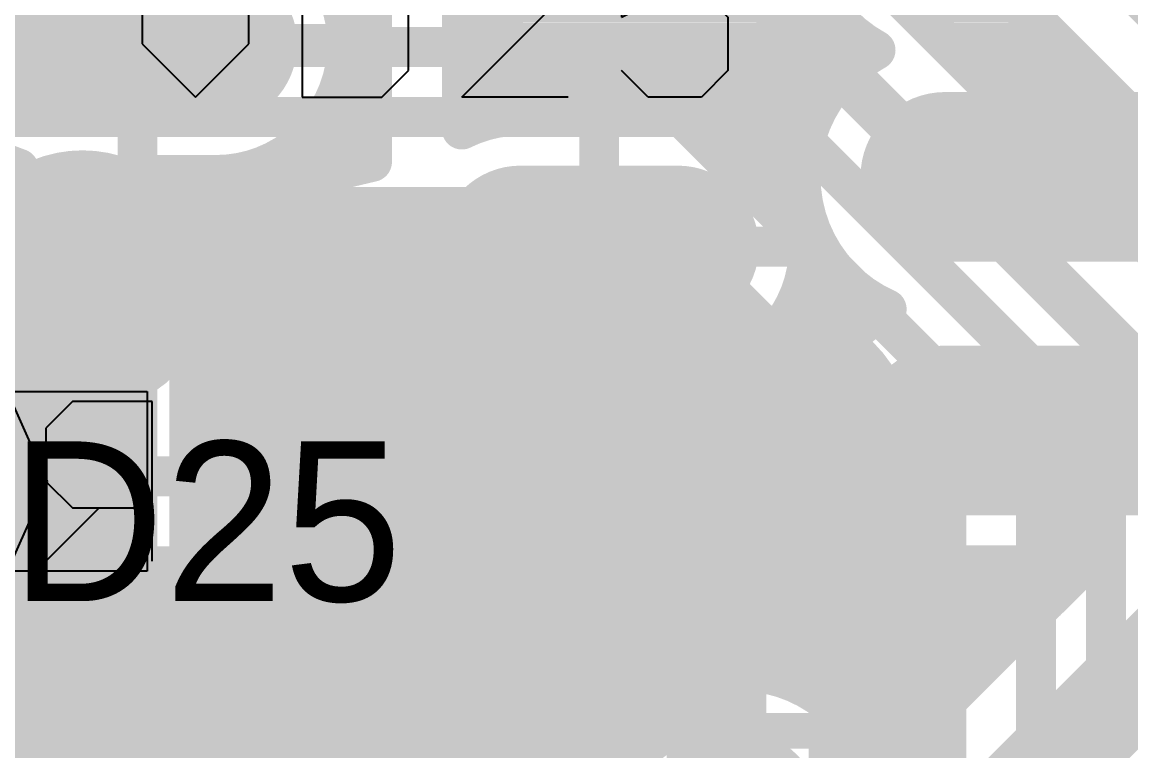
# Model space of a CAD drawing. Header units: millimetres. Extents: x 0.11 to 5.67, y 0.55 to 4.24.
# Drawn here: x 3.12 to 3.3386, y 2.4734 to 2.6171 of the extents above; entities that cross this region are included whole.
import ezdxf

# ---------------------------------------------------------------- set-up
doc = ezdxf.new("R2010")
doc.units = ezdxf.units.MM
doc.header["$MEASUREMENT"] = 0
for name, color, linetype in [('BottomLayer', 5, 'Continuous'), ('BottomOverlay', 54, 'Continuous'), ('BottomPaste', 16, 'Continuous'), ('BottomSolder', 6, 'Continuous'), ('InternalPlane1', 76, 'Continuous'), ('InternalPlane2', 16, 'Continuous'), ('Mechanical3', 76, 'Continuous'), ('MultiLayer', 9, 'Continuous'), ('TopLayer', 1, 'Continuous'), ('TopOverlay', 2, 'Continuous'), ('TopPaste', 8, 'Continuous'), ('TopSolder', 216, 'Continuous'), ('ViaHoleLayer', 16, 'Continuous')]:
    doc.layers.add(name, color=color, linetype=linetype)

# ---------------------------------------------------------------- blocks, each defined once
blk = doc.blocks.new('SOT_23_123__4')
at = {"layer": 'TopLayer', "const_width": 0.02807}
blk.add_lwpolyline([(-0.06073, -0.00134), (-0.02975, -0.00134)], dxfattribs=at)
at = {"layer": 'TopLayer', "const_width": 0.01404}
blk.add_lwpolyline([(-0.06775, -0.00134, 1), (-0.05371, -0.00134, 1)], format="xyb", close=True, dxfattribs=at)
at = {"layer": 'TopPaste', "const_width": 0.02807}
blk.add_lwpolyline([(-0.06073, -0.00134), (-0.02975, -0.00134)], dxfattribs=at)
at = {"layer": 'TopPaste', "const_width": 0.01404}
blk.add_lwpolyline([(-0.06775, -0.00134, 1), (-0.05371, -0.00134, 1)], format="xyb", close=True, dxfattribs=at)
at = {"layer": 'TopSolder', "const_width": 0.03201}
blk.add_lwpolyline([(-0.06073, -0.00134), (-0.02975, -0.00134)], dxfattribs=at)
at = {"layer": 'TopSolder', "const_width": 0.016}
blk.add_lwpolyline([(-0.06873, -0.00134, 1), (-0.05273, -0.00134, 1)], format="xyb", close=True, dxfattribs=at)
blk = doc.blocks.new('SOT_23_123__14')
at = {"layer": 'Mechanical3'}
for p, q in [((-0.04429, 0.01967), (-0.04429, -0.00132)), ((-0.0233, -0.00132), (-0.0233, 0.01967)), ((-0.01281, 0.01967), (-0.01281, -0.01181)), ((0.00294, 0.01967), (-0.01281, 0.01967)), ((0.00819, 0.01443), (0.00294, 0.01967)), ((0.02393, 0.01967), (0.01868, 0.01443)), ((0.03442, 0.01967), (0.02393, 0.01967)), ((0.03967, 0.01443), (0.03442, 0.01967)), ((0.07116, 0.01967), (0.05017, 0.01967)), ((0.05017, 0.01967), (0.05017, 0.00393)), ((0.00819, -0.00656), (0.00819, 0.01443)), ((0.03967, 0.00918), (0.03967, 0.01443)), ((0.01868, -0.01181), (0.03967, 0.00918)), ((0.05017, 0.00393), (0.06066, 0.00918)), ((0.06066, 0.00918), (0.06591, 0.00918)), ((0.06591, 0.00918), (0.07116, 0.00393)), ((0.07116, 0.00393), (0.07116, -0.00656)), ((-0.04429, -0.00132), (-0.0338, -0.01181)), ((-0.0338, -0.01181), (-0.0233, -0.00132)), ((0.00294, -0.01181), (0.00819, -0.00656)), ((0.05541, -0.01181), (0.05017, -0.00656)), ((0.07116, -0.00656), (0.06591, -0.01181)), ((-0.01281, -0.01181), (0.00294, -0.01181)), ((0.03967, -0.01181), (0.01868, -0.01181)), ((0.06591, -0.01181), (0.05541, -0.01181))]:
    blk.add_line(p, q, dxfattribs=at)
at = {"layer": 'TopLayer', "const_width": 0.02807}
for points in [[(0.03027, 0.03866), (0.06125, 0.03866)], [(-0.06073, -0.00134), (-0.02975, -0.00134)], [(0.03027, -0.04134), (0.06125, -0.04134)]]:
    blk.add_lwpolyline(points, dxfattribs=at)
at = {"layer": 'TopLayer', "const_width": 0.01404}
for points in [[(0.02325, 0.03866, 1), (0.03729, 0.03866, 1)], [(0.05423, 0.03866, 1), (0.06827, 0.03866, 1)], [(-0.06775, -0.00134, 1), (-0.05371, -0.00134, 1)], [(-0.03677, -0.00134, 1), (-0.02273, -0.00134, 1)], [(0.02325, -0.04134, 1), (0.03729, -0.04134, 1)], [(0.05423, -0.04134, 1), (0.06827, -0.04134, 1)]]:
    blk.add_lwpolyline(points, format="xyb", close=True, dxfattribs=at)
at = {"layer": 'TopOverlay', "const_width": 0.01}
for points in [[(-0.02424, 0.05866), (0.01576, 0.05866)], [(-0.02424, 0.02866), (-0.02424, 0.05866)], [(0.02576, -0.01134), (0.02576, 0.00866)], [(-0.02424, -0.06134), (-0.02424, -0.03134)], [(-0.02424, -0.06134), (0.01576, -0.06134)]]:
    blk.add_lwpolyline(points, dxfattribs=at)
at = {"layer": 'TopOverlay', "const_width": 0.005}
for points in [[(-0.02674, 0.05866, 1), (-0.02174, 0.05866, 1)], [(-0.02674, 0.05866, 1), (-0.02174, 0.05866, 1)], [(0.01326, 0.05866, 1), (0.01826, 0.05866, 1)], [(-0.02674, 0.02866, 1), (-0.02174, 0.02866, 1)], [(0.02326, 0.00866, 1), (0.02826, 0.00866, 1)], [(0.02326, -0.01134, 1), (0.02826, -0.01134, 1)], [(-0.02674, -0.03134, 1), (-0.02174, -0.03134, 1)], [(-0.02674, -0.06134, 1), (-0.02174, -0.06134, 1)], [(-0.02674, -0.06134, 1), (-0.02174, -0.06134, 1)], [(0.01326, -0.06134, 1), (0.01826, -0.06134, 1)]]:
    blk.add_lwpolyline(points, format="xyb", close=True, dxfattribs=at)
at = {"layer": 'TopPaste', "const_width": 0.02807}
for points in [[(0.03027, 0.03866), (0.06125, 0.03866)], [(-0.06073, -0.00134), (-0.02975, -0.00134)], [(0.03027, -0.04134), (0.06125, -0.04134)]]:
    blk.add_lwpolyline(points, dxfattribs=at)
at = {"layer": 'TopPaste', "const_width": 0.01404}
for points in [[(0.02325, 0.03866, 1), (0.03729, 0.03866, 1)], [(0.05423, 0.03866, 1), (0.06827, 0.03866, 1)], [(-0.06775, -0.00134, 1), (-0.05371, -0.00134, 1)], [(-0.03677, -0.00134, 1), (-0.02273, -0.00134, 1)], [(0.02325, -0.04134, 1), (0.03729, -0.04134, 1)], [(0.05423, -0.04134, 1), (0.06827, -0.04134, 1)]]:
    blk.add_lwpolyline(points, format="xyb", close=True, dxfattribs=at)
at = {"layer": 'TopSolder', "const_width": 0.03201}
for points in [[(0.03027, 0.03866), (0.06125, 0.03866)], [(-0.06073, -0.00134), (-0.02975, -0.00134)], [(0.03027, -0.04134), (0.06125, -0.04134)]]:
    blk.add_lwpolyline(points, dxfattribs=at)
at = {"layer": 'TopSolder', "const_width": 0.016}
for points in [[(0.02227, 0.03866, 1), (0.03827, 0.03866, 1)], [(0.05325, 0.03866, 1), (0.06925, 0.03866, 1)], [(-0.06873, -0.00134, 1), (-0.05273, -0.00134, 1)], [(-0.03775, -0.00134, 1), (-0.02175, -0.00134, 1)], [(0.02227, -0.04134, 1), (0.03827, -0.04134, 1)], [(0.05325, -0.04134, 1), (0.06925, -0.04134, 1)]]:
    blk.add_lwpolyline(points, format="xyb", close=True, dxfattribs=at)
blk = doc.blocks.new('RC0603_B_23')
at = {"layer": 'BottomLayer'}
for points in [[(-0.04429, -0.01772), (-0.01673, -0.01772), (-0.04429, 0.01772), (-0.01673, 0.01772)], [(0.04427, 0.01772), (0.01671, 0.01772), (0.04427, -0.01772), (0.01671, -0.01772)]]:
    blk.add_solid(points, dxfattribs=at)
at = {"layer": 'BottomOverlay', "const_width": 0.00701}
for points in [[(-0.05217, 0.02559), (-0.05217, -0.02559)], [(0.05217, 0.02559), (-0.05217, 0.02559)], [(0.05217, 0.02559), (0.05217, -0.02559)], [(0.05217, -0.02559), (-0.05217, -0.02559)]]:
    blk.add_lwpolyline(points, dxfattribs=at)
at = {"layer": 'BottomOverlay', "const_width": 0.0035}
for points in [[(-0.05392, 0.02559, 1), (-0.05041, 0.02559, 1)], [(-0.05392, 0.02559, 1), (-0.05041, 0.02559, 1)], [(0.05041, 0.02559, 1), (0.05392, 0.02559, 1)], [(0.05041, 0.02559, 1), (0.05392, 0.02559, 1)], [(-0.05392, -0.02559, 1), (-0.05041, -0.02559, 1)], [(-0.05392, -0.02559, 1), (-0.05041, -0.02559, 1)], [(0.05041, -0.02559, 1), (0.05392, -0.02559, 1)], [(0.05041, -0.02559, 1), (0.05392, -0.02559, 1)]]:
    blk.add_lwpolyline(points, format="xyb", close=True, dxfattribs=at)
at = {"layer": 'BottomPaste'}
for p, q in [((-0.04429, -0.01772), (-0.04429, 0.01772)), ((-0.04429, 0.01772), (-0.01673, 0.01772)), ((-0.01673, 0.01772), (-0.02461, 0)), ((0.02458, 0), (0.01671, 0.01772)), ((0.01671, 0.01772), (0.04427, 0.01772)), ((0.04427, 0.01772), (0.04427, -0.01772)), ((-0.02461, 0), (-0.01673, -0.01772)), ((0.01671, -0.01772), (0.02458, 0)), ((-0.01673, -0.01772), (-0.04429, -0.01772)), ((0.04427, -0.01772), (0.01671, -0.01772))]:
    blk.add_line(p, q, dxfattribs=at)
at = {"layer": 'BottomSolder'}
for points in [[(-0.04626, -0.01969), (-0.01476, -0.01969), (-0.04626, 0.01969), (-0.01476, 0.01969)], [(0.04624, 0.01969), (0.01474, 0.01969), (0.04624, -0.01969), (0.01474, -0.01969)]]:
    blk.add_solid(points, dxfattribs=at)
at = {"layer": 'Mechanical3'}
for p, q in [((-0.04528, 0.01575), (-0.04528, -0.01574)), ((-0.03478, 0.00525), (-0.02429, 0.01575)), ((-0.00854, 0.01575), (-0.01379, 0.0105)), ((0.00195, 0.01575), (-0.00854, 0.01575)), ((0.0072, 0.0105), (0.00195, 0.01575)), ((0.0177, 0.0105), (0.02294, 0.01575)), ((0.02294, 0.01575), (0.03344, 0.01575)), ((0.03344, 0.01575), (0.03869, 0.0105)), ((-0.01379, 0.0105), (-0.01379, 0.00525)), ((0.0072, 0.00525), (0.0072, 0.0105)), ((0.03869, 0.0105), (0.03869, -0.01049)), ((-0.02953, 0.00525), (-0.04528, 0.00525)), ((-0.02429, 0.00001), (-0.02953, 0.00525)), ((-0.01379, 0.00525), (-0.00854, 0.00001)), ((0.00195, 0.00001), (0.0072, 0.00525)), ((-0.02429, -0.01049), (-0.02429, 0.00001)), ((-0.00854, 0.00001), (-0.01379, -0.00524)), ((-0.00854, 0.00001), (0.00195, 0.00001)), ((0.0072, -0.00524), (0.00195, 0.00001)), ((0.0177, -0.00524), (0.02294, 0.00001)), ((0.02294, 0.00001), (0.03869, 0.00001)), ((-0.01379, -0.00524), (-0.01379, -0.01049)), ((0.0072, -0.01049), (0.0072, -0.00524)), ((0.0177, -0.01049), (0.0177, -0.00524)), ((-0.02953, -0.01574), (-0.02429, -0.01049)), ((-0.01379, -0.01049), (-0.00854, -0.01574)), ((0.00195, -0.01574), (0.0072, -0.01049)), ((0.02294, -0.01574), (0.0177, -0.01049)), ((0.03869, -0.01049), (0.03344, -0.01574)), ((-0.04528, -0.01574), (-0.02953, -0.01574)), ((-0.00854, -0.01574), (0.00195, -0.01574)), ((0.03344, -0.01574), (0.02294, -0.01574))]:
    blk.add_line(p, q, dxfattribs=at)
blk = doc.blocks.new('RC0603_B_24')
at = {"layer": 'BottomLayer'}
for points in [[(-0.04429, -0.01772), (-0.01673, -0.01772), (-0.04429, 0.01772), (-0.01673, 0.01772)], [(0.04427, 0.01772), (0.01671, 0.01772), (0.04427, -0.01772), (0.01671, -0.01772)]]:
    blk.add_solid(points, dxfattribs=at)
at = {"layer": 'BottomOverlay', "const_width": 0.00701}
for points in [[(-0.05217, -0.02559), (-0.05217, 0.02559)], [(-0.05217, 0.02559), (0.05217, 0.02559)], [(0.05217, -0.02559), (0.05217, 0.02559)], [(-0.05217, -0.02559), (0.05217, -0.02559)]]:
    blk.add_lwpolyline(points, dxfattribs=at)
at = {"layer": 'BottomOverlay', "const_width": 0.0035}
for points in [[(-0.05392, 0.02559, 1), (-0.05041, 0.02559, 1)], [(-0.05392, 0.02559, 1), (-0.05041, 0.02559, 1)], [(0.05041, 0.02559, 1), (0.05392, 0.02559, 1)], [(0.05041, 0.02559, 1), (0.05392, 0.02559, 1)], [(-0.05392, -0.02559, 1), (-0.05041, -0.02559, 1)], [(-0.05392, -0.02559, 1), (-0.05041, -0.02559, 1)], [(0.05041, -0.02559, 1), (0.05392, -0.02559, 1)], [(0.05041, -0.02559, 1), (0.05392, -0.02559, 1)]]:
    blk.add_lwpolyline(points, format="xyb", close=True, dxfattribs=at)
at = {"layer": 'BottomPaste'}
for p, q in [((-0.04429, -0.01772), (-0.04429, 0.01772)), ((-0.04429, 0.01772), (-0.01673, 0.01772)), ((-0.01673, 0.01772), (-0.02461, 0)), ((0.02458, 0), (0.01671, 0.01772)), ((0.01671, 0.01772), (0.04427, 0.01772)), ((0.04427, 0.01772), (0.04427, -0.01772)), ((-0.02461, 0), (-0.01673, -0.01772)), ((0.01671, -0.01772), (0.02458, 0)), ((-0.01673, -0.01772), (-0.04429, -0.01772)), ((0.04427, -0.01772), (0.01671, -0.01772))]:
    blk.add_line(p, q, dxfattribs=at)
at = {"layer": 'BottomSolder'}
for points in [[(-0.04626, -0.01969), (-0.01476, -0.01969), (-0.04626, 0.01969), (-0.01476, 0.01969)], [(0.04624, 0.01969), (0.01474, 0.01969), (0.04624, -0.01969), (0.01474, -0.01969)]]:
    blk.add_solid(points, dxfattribs=at)
at = {"layer": 'Mechanical3'}
for p, q in [((-0.04528, 0.01575), (-0.04528, -0.01574)), ((-0.03478, 0.00525), (-0.02429, 0.01575)), ((-0.00854, 0.01575), (-0.01379, 0.0105)), ((0.00195, 0.01575), (-0.00854, 0.01575)), ((0.0072, 0.0105), (0.00195, 0.01575)), ((0.02294, 0.01575), (0.0177, 0.0105)), ((0.03344, 0.01575), (0.02294, 0.01575)), ((0.03869, 0.0105), (0.03344, 0.01575)), ((-0.01379, 0.0105), (-0.01379, 0.00525)), ((0.0072, 0.00525), (0.0072, 0.0105)), ((0.0177, 0.0105), (0.0177, 0.00525)), ((0.03869, 0.00525), (0.03869, 0.0105)), ((-0.02953, 0.00525), (-0.04528, 0.00525)), ((-0.02429, 0.00001), (-0.02953, 0.00525)), ((-0.01379, 0.00525), (-0.00854, 0.00001)), ((0.00195, 0.00001), (0.0072, 0.00525)), ((0.0177, 0.00525), (0.02294, 0.00001)), ((0.03344, 0.00001), (0.03869, 0.00525)), ((-0.02429, -0.01049), (-0.02429, 0.00001)), ((-0.00854, 0.00001), (-0.01379, -0.00524)), ((-0.00854, 0.00001), (0.00195, 0.00001)), ((0.0072, -0.00524), (0.00195, 0.00001)), ((0.02294, 0.00001), (0.0177, -0.00524)), ((0.02294, 0.00001), (0.03344, 0.00001)), ((0.03869, -0.00524), (0.03344, 0.00001)), ((-0.01379, -0.00524), (-0.01379, -0.01049)), ((0.0072, -0.01049), (0.0072, -0.00524)), ((0.0177, -0.00524), (0.0177, -0.01049)), ((0.03869, -0.01049), (0.03869, -0.00524)), ((-0.02953, -0.01574), (-0.02429, -0.01049)), ((-0.01379, -0.01049), (-0.00854, -0.01574)), ((0.00195, -0.01574), (0.0072, -0.01049)), ((0.0177, -0.01049), (0.02294, -0.01574)), ((0.03344, -0.01574), (0.03869, -0.01049)), ((-0.04528, -0.01574), (-0.02953, -0.01574)), ((-0.00854, -0.01574), (0.00195, -0.01574)), ((0.02294, -0.01574), (0.03344, -0.01574))]:
    blk.add_line(p, q, dxfattribs=at)
blk = doc.blocks.new('SO_8_190')
at = {"layer": 'TopLayer', "const_width": 0.02953}
for points in [[(0.1, 0.02524), (0.1, -0.02524)], [(0.15, 0.02524), (0.15, -0.02524)]]:
    blk.add_lwpolyline(points, dxfattribs=at)
at = {"layer": 'TopLayer', "const_width": 0.01476}
for points in [[(0.09262, 0.02524, 1), (0.10738, 0.02524, 1)], [(0.14262, 0.02524, 1), (0.15738, 0.02524, 1)], [(0.09262, -0.02524, 1), (0.10738, -0.02524, 1)], [(0.14262, -0.02524, 1), (0.15738, -0.02524, 1)]]:
    blk.add_lwpolyline(points, format="xyb", close=True, dxfattribs=at)
at = {"layer": 'TopPaste', "const_width": 0.02953}
for points in [[(0.1, 0.02524), (0.1, -0.02524)], [(0.15, 0.02524), (0.15, -0.02524)]]:
    blk.add_lwpolyline(points, dxfattribs=at)
at = {"layer": 'TopPaste', "const_width": 0.01476}
for points in [[(0.09262, 0.02524, 1), (0.10738, 0.02524, 1)], [(0.14262, 0.02524, 1), (0.15738, 0.02524, 1)], [(0.09262, -0.02524, 1), (0.10738, -0.02524, 1)], [(0.14262, -0.02524, 1), (0.15738, -0.02524, 1)]]:
    blk.add_lwpolyline(points, format="xyb", close=True, dxfattribs=at)
at = {"layer": 'TopSolder', "const_width": 0.03346}
for points in [[(0.1, 0.02524), (0.1, -0.02524)], [(0.15, 0.02524), (0.15, -0.02524)]]:
    blk.add_lwpolyline(points, dxfattribs=at)
at = {"layer": 'TopSolder', "const_width": 0.01673}
for points in [[(0.09163, 0.02524, 1), (0.10837, 0.02524, 1)], [(0.14163, 0.02524, 1), (0.15837, 0.02524, 1)], [(0.09163, -0.02524, 1), (0.10837, -0.02524, 1)], [(0.14163, -0.02524, 1), (0.15837, -0.02524, 1)]]:
    blk.add_lwpolyline(points, format="xyb", close=True, dxfattribs=at)

msp = doc.modelspace()

# ---------------------------------------------------------------- linework, layer by layer
at = {"layer": 'BottomLayer'}
for points, const_width in [([(3.24508, 2.72539), (3.39567, 2.5748)], 0.01969), ([(3.23636, 2.70071), (3.37201, 2.56506)], 0.00787), ([(3.24257, 2.67267), (3.36854, 2.5467)], 0.00787), ([(3.22934, 2.65945), (3.35532, 2.53348)], 0.00984), ([(3.29418, 2.62106), (3.31601, 2.62106)], 0.00787), ([(2.72343, 2.6122), (3.25571, 2.6122)], 0.00787), ([(3.25571, 2.6122), (3.33366, 2.53425)], 0.00787), ([(3.30206, 2.61318), (3.32388, 2.61318)], 0.00787), ([(3.30993, 2.60531), (3.33176, 2.60531)], 0.00787), ([(2.72146, 2.59843), (3.25, 2.59843)], 0.00787), ([(3.25, 2.59843), (3.31988, 2.52854)], 0.00787), ([(3.3178, 2.59743), (3.33963, 2.59743)], 0.00787), ([(3.32568, 2.58956), (3.34751, 2.58956)], 0.00787), ([(3.33355, 2.58169), (3.35538, 2.58169)], 0.00787), ([(3.15279, 2.58071), (3.24266, 2.58071)], 0.00787), ([(3.24266, 2.58071), (3.30217, 2.5212)], 0.00787), ([(3.15624, 2.57381), (3.24956, 2.57381)], 0.00787), ([(3.34143, 2.57381), (3.36325, 2.57381)], 0.00787), ([(3.13091, 2.56496), (3.13189, 2.56594)], 0.00787), ([(3.13091, 2.52657), (3.13091, 2.56496)], 0.00787), ([(3.15748, 2.56594), (3.16534, 2.56594)], 0.00787), ([(3.18506, 2.56594), (3.25743, 2.56594)], 0.00787), ([(3.19537, 2.55806), (3.26531, 2.55806)], 0.00787), ([(3.19955, 2.55019), (3.27318, 2.55019)], 0.00787), ([(3.1752, 2.54232), (3.19587, 2.52165)], 0.00787), ([(3.20079, 2.54232), (3.28105, 2.54232)], 0.00787), ([(3.20078, 2.54179), (3.20839, 2.53418)], 0.00787), ([(3.20813, 2.53444), (3.28893, 2.53444)], 0.00787), ([(3.33366, 2.00787), (3.33366, 2.53425)], 0.00787), ([(3.31988, 1.97047), (3.31988, 2.52854)], 0.00787), ([(3.13091, 2.50197), (3.13091, 2.52657)], 0.00787), ([(3.21289, 2.52657), (3.2968, 2.52657)], 0.00787), ([(3.15846, 2.49508), (3.15846, 2.52296)], 0.00787), ([(3.19587, 2.45177), (3.19587, 2.52165)], 0.00787), ([(3.21358, 2.51158), (3.21358, 2.52165)], 0.00787), ([(3.30217, 2.15444), (3.30217, 2.5212)], 0.00787), ([(3.15846, 2.51869), (3.16537, 2.51869)], 0.00787), ([(3.21358, 2.51869), (3.23072, 2.51869)], 0.00787), ([(3.23188, 2.51869), (3.30217, 2.51869)], 0.00787), ([(3.17573, 2.51674), (3.17815, 2.51431)], 0.00787), ([(3.24278, 2.51598), (3.24878, 2.51598)], 0.00787), ([(3.17815, 2.48327), (3.17815, 2.51431)], 0.00787), ([(3.15846, 2.51082), (3.17815, 2.51082)], 0.00787), ([(3.26352, 2.51082), (3.30217, 2.51082)], 0.00787), ([(3.26549, 2.50906), (3.27359, 2.50096)], 0.00787), ([(3.15846, 2.50295), (3.17815, 2.50295)], 0.00787), ([(3.2716, 2.50295), (3.30217, 2.50295)], 0.00787), ([(3.10433, 2.47539), (3.13091, 2.50197)], 0.00787), ([(3.2313, 2.49311), (3.23205, 2.49236)], 0.01969), ([(3.23205, 2.49236), (3.24878, 2.49236)], 0.01969), ([(3.24878, 2.49236), (3.25689, 2.48425)], 0.01969), ([(3.14723, 2.49508), (3.15846, 2.49508)], 0.00787), ([(3.14722, 2.49507), (3.17815, 2.49507)], 0.00787), ([(3.27789, 2.49507), (3.30217, 2.49507)], 0.00787), ([(3.25689, 2.4518), (3.25689, 2.48425)], 0.01969), ([(3.11686, 2.46287), (3.14343, 2.48944)], 0.00787), ([(3.14119, 2.4872), (3.17815, 2.4872)], 0.00787), ([(3.28033, 2.4872), (3.30217, 2.4872)], 0.00787), ([(3.16831, 2.46206), (3.16831, 2.48327)], 0.00787), ([(3.16831, 2.48327), (3.17815, 2.48327)], 0.00787), ([(3.28051, 2.48327), (3.28443, 2.48327)], 0.00787), ([(3.28443, 2.42028), (3.28443, 2.48327)], 0.00787), ([(3.13332, 2.47932), (3.16831, 2.47932)], 0.00787), ([(3.28443, 2.47932), (3.30217, 2.47932)], 0.00787), ([(3.12544, 2.47145), (3.16831, 2.47145)], 0.00787), ([(3.28443, 2.47145), (3.30217, 2.47145)], 0.00787)]:
    msp.add_lwpolyline(points, dxfattribs=dict(at, const_width=const_width))
for points, const_width in [([(3.25374, 2.6122, 1), (3.25768, 2.6122, 1)], 0.00394), ([(3.25374, 2.6122, 1), (3.25768, 2.6122, 1)], 0.00394), ([(3.30009, 2.61318, 1), (3.30402, 2.61318, 1)], 0.00394), ([(3.32192, 2.61318, 1), (3.32585, 2.61318, 1)], 0.00394), ([(3.30796, 2.60531, 1), (3.3119, 2.60531, 1)], 0.00394), ([(3.32979, 2.60531, 1), (3.33373, 2.60531, 1)], 0.00394), ([(3.24803, 2.59843, 1), (3.25197, 2.59843, 1)], 0.00394), ([(3.24803, 2.59843, 1), (3.25197, 2.59843, 1)], 0.00394), ([(3.31584, 2.59743, 1), (3.31977, 2.59743, 1)], 0.00394), ([(3.33766, 2.59743, 1), (3.3416, 2.59743, 1)], 0.00394), ([(3.32371, 2.58956, 1), (3.32765, 2.58956, 1)], 0.00394), ([(3.33158, 2.58169, 1), (3.33552, 2.58169, 1)], 0.00394), ([(3.15082, 2.58071, 1), (3.15476, 2.58071, 1)], 0.00394), ([(3.15082, 2.58071, 1), (3.15476, 2.58071, 1)], 0.00394), ([(3.24069, 2.58071, 1), (3.24463, 2.58071, 1)], 0.00394), ([(3.24069, 2.58071, 1), (3.24463, 2.58071, 1)], 0.00394), ([(3.12598, 2.56594, 1), (3.1378, 2.56594, 1)], 0.01181), ([(3.15427, 2.57381, 1), (3.15821, 2.57381, 1)], 0.00394), ([(3.24759, 2.57381, 1), (3.25153, 2.57381, 1)], 0.00394), ([(3.33946, 2.57381, 1), (3.34339, 2.57381, 1)], 0.00394), ([(3.12894, 2.56496, 1), (3.13287, 2.56496, 1)], 0.00394), ([(3.12894, 2.56496, 1), (3.13287, 2.56496, 1)], 0.00394), ([(3.12992, 2.56594, 1), (3.13386, 2.56594, 1)], 0.00394), ([(3.15551, 2.56594, 1), (3.15945, 2.56594, 1)], 0.00394), ([(3.15551, 2.56594, 1), (3.15945, 2.56594, 1)], 0.00394), ([(3.15551, 2.56594, 1), (3.15945, 2.56594, 1)], 0.00394), ([(3.16337, 2.56594, 1), (3.16731, 2.56594, 1)], 0.00394), ([(3.18309, 2.56594, 1), (3.18702, 2.56594, 1)], 0.00394), ([(3.25546, 2.56594, 1), (3.2594, 2.56594, 1)], 0.00394), ([(3.15484, 2.56012, 1), (3.15878, 2.56012, 1)], 0.00394), ([(3.15484, 2.56012, 1), (3.15878, 2.56012, 1)], 0.00394), ([(3.1934, 2.55806, 1), (3.19734, 2.55806, 1)], 0.00394), ([(3.26334, 2.55806, 1), (3.26727, 2.55806, 1)], 0.00394), ([(3.16929, 2.54232, 1), (3.1811, 2.54232, 1)], 0.01181), ([(3.19758, 2.55019, 1), (3.20152, 2.55019, 1)], 0.00394), ([(3.27121, 2.55019, 1), (3.27515, 2.55019, 1)], 0.00394), ([(3.22539, 2.53642, 1), (3.2372, 2.53642, 1)], 0.01181), ([(3.17323, 2.54232, 1), (3.17717, 2.54232, 1)], 0.00394), ([(3.19882, 2.54232, 1), (3.20276, 2.54232, 1)], 0.00394), ([(3.19882, 2.54232, 1), (3.20276, 2.54232, 1)], 0.00394), ([(3.26378, 2.53543, 1), (3.27559, 2.53543, 1)], 0.01181), ([(3.27909, 2.54232, 1), (3.28302, 2.54232, 1)], 0.00394), ([(3.19881, 2.54179, 1), (3.20275, 2.54179, 1)], 0.00394), ([(3.20616, 2.53444, 1), (3.2101, 2.53444, 1)], 0.00394), ([(3.20643, 2.53418, 1), (3.21036, 2.53418, 1)], 0.00394), ([(3.20643, 2.53418, 1), (3.21036, 2.53418, 1)], 0.00394), ([(3.20643, 2.53418, 1), (3.21036, 2.53418, 1)], 0.00394), ([(3.28696, 2.53444, 1), (3.2909, 2.53444, 1)], 0.00394), ([(3.33169, 2.53425, 1), (3.33563, 2.53425, 1)], 0.00394), ([(3.33169, 2.53425, 1), (3.33563, 2.53425, 1)], 0.00394), ([(3.31791, 2.52854, 1), (3.32185, 2.52854, 1)], 0.00394), ([(3.31791, 2.52854, 1), (3.32185, 2.52854, 1)], 0.00394), ([(3.12894, 2.52657, 1), (3.13287, 2.52657, 1)], 0.00394), ([(3.12894, 2.52657, 1), (3.13287, 2.52657, 1)], 0.00394), ([(3.21092, 2.52657, 1), (3.21486, 2.52657, 1)], 0.00394), ([(3.29483, 2.52657, 1), (3.29877, 2.52657, 1)], 0.00394), ([(3.1565, 2.52296, 1), (3.16043, 2.52296, 1)], 0.00394), ([(3.1565, 2.52296, 1), (3.16043, 2.52296, 1)], 0.00394), ([(3.1939, 2.52165, 1), (3.19783, 2.52165, 1)], 0.00394), ([(3.1939, 2.52165, 1), (3.19783, 2.52165, 1)], 0.00394), ([(3.21161, 2.52165, 1), (3.21555, 2.52165, 1)], 0.00394), ([(3.21161, 2.52165, 1), (3.21555, 2.52165, 1)], 0.00394), ([(3.21161, 2.52165, 1), (3.21555, 2.52165, 1)], 0.00394), ([(3.3002, 2.5212, 1), (3.30413, 2.5212, 1)], 0.00394), ([(3.3002, 2.5212, 1), (3.30413, 2.5212, 1)], 0.00394), ([(3.1565, 2.51869, 1), (3.16043, 2.51869, 1)], 0.00394), ([(3.1634, 2.51869, 1), (3.16734, 2.51869, 1)], 0.00394), ([(3.21161, 2.51869, 1), (3.21555, 2.51869, 1)], 0.00394), ([(3.22875, 2.51869, 1), (3.23269, 2.51869, 1)], 0.00394), ([(3.22991, 2.51869, 1), (3.23385, 2.51869, 1)], 0.00394), ([(3.3002, 2.51869, 1), (3.30413, 2.51869, 1)], 0.00394), ([(3.17376, 2.51674, 1), (3.1777, 2.51674, 1)], 0.00394), ([(3.17376, 2.51674, 1), (3.1777, 2.51674, 1)], 0.00394), ([(3.24082, 2.51598, 1), (3.24475, 2.51598, 1)], 0.00394), ([(3.24082, 2.51598, 1), (3.24475, 2.51598, 1)], 0.00394), ([(3.24682, 2.51598, 1), (3.25075, 2.51598, 1)], 0.00394), ([(3.24682, 2.51598, 1), (3.25075, 2.51598, 1)], 0.00394), ([(3.24682, 2.51598, 1), (3.25075, 2.51598, 1)], 0.00394), ([(3.17618, 2.51431, 1), (3.18012, 2.51431, 1)], 0.00394), ([(3.17618, 2.51431, 1), (3.18012, 2.51431, 1)], 0.00394), ([(3.21161, 2.51158, 1), (3.21555, 2.51158, 1)], 0.00394), ([(3.21161, 2.51158, 1), (3.21555, 2.51158, 1)], 0.00394), ([(3.1565, 2.51082, 1), (3.16043, 2.51082, 1)], 0.00394), ([(3.17618, 2.51082, 1), (3.18012, 2.51082, 1)], 0.00394), ([(3.26155, 2.51082, 1), (3.26549, 2.51082, 1)], 0.00394), ([(3.3002, 2.51082, 1), (3.30413, 2.51082, 1)], 0.00394), ([(3.26352, 2.50906, 1), (3.26746, 2.50906, 1)], 0.00394), ([(3.26352, 2.50906, 1), (3.26746, 2.50906, 1)], 0.00394), ([(3.26352, 2.50906, 1), (3.26746, 2.50906, 1)], 0.00394), ([(3.1565, 2.50295, 1), (3.16043, 2.50295, 1)], 0.00394), ([(3.17618, 2.50295, 1), (3.18012, 2.50295, 1)], 0.00394), ([(3.26963, 2.50295, 1), (3.27357, 2.50295, 1)], 0.00394), ([(3.3002, 2.50295, 1), (3.30413, 2.50295, 1)], 0.00394), ([(3.12894, 2.50197, 1), (3.13287, 2.50197, 1)], 0.00394), ([(3.12894, 2.50197, 1), (3.13287, 2.50197, 1)], 0.00394), ([(3.22539, 2.49311, 1), (3.2372, 2.49311, 1)], 0.01181), ([(3.27162, 2.50096, 1), (3.27556, 2.50096, 1)], 0.00394), ([(3.27162, 2.50096, 1), (3.27556, 2.50096, 1)], 0.00394), ([(3.27162, 2.50096, 1), (3.27556, 2.50096, 1)], 0.00394), ([(3.22638, 2.49311, 1), (3.23622, 2.49311, 1)], 0.00984), ([(3.22713, 2.49236, 1), (3.23697, 2.49236, 1)], 0.00984), ([(3.22713, 2.49236, 1), (3.23697, 2.49236, 1)], 0.00984), ([(3.24386, 2.49236, 1), (3.25371, 2.49236, 1)], 0.00984), ([(3.24386, 2.49236, 1), (3.25371, 2.49236, 1)], 0.00984), ([(3.14526, 2.49508, 1), (3.1492, 2.49508, 1)], 0.00394), ([(3.14526, 2.49508, 1), (3.1492, 2.49508, 1)], 0.00394), ([(3.14526, 2.49508, 1), (3.1492, 2.49508, 1)], 0.00394), ([(3.14526, 2.49507, 1), (3.14919, 2.49507, 1)], 0.00394), ([(3.1565, 2.49508, 1), (3.16043, 2.49508, 1)], 0.00394), ([(3.1565, 2.49508, 1), (3.16043, 2.49508, 1)], 0.00394), ([(3.17618, 2.49507, 1), (3.18012, 2.49507, 1)], 0.00394), ([(3.27592, 2.49507, 1), (3.27986, 2.49507, 1)], 0.00394), ([(3.3002, 2.49507, 1), (3.30413, 2.49507, 1)], 0.00394), ([(3.25197, 2.48425, 1), (3.26181, 2.48425, 1)], 0.00984), ([(3.25197, 2.48425, 1), (3.26181, 2.48425, 1)], 0.00984), ([(3.14146, 2.48944, 1), (3.1454, 2.48944, 1)], 0.00394), ([(3.14146, 2.48944, 1), (3.1454, 2.48944, 1)], 0.00394), ([(3.14146, 2.48944, 1), (3.1454, 2.48944, 1)], 0.00394), ([(3.13922, 2.4872, 1), (3.14316, 2.4872, 1)], 0.00394), ([(3.17618, 2.4872, 1), (3.18012, 2.4872, 1)], 0.00394), ([(3.27836, 2.4872, 1), (3.2823, 2.4872, 1)], 0.00394), ([(3.3002, 2.4872, 1), (3.30413, 2.4872, 1)], 0.00394), ([(3.16634, 2.48327, 1), (3.17028, 2.48327, 1)], 0.00394), ([(3.16634, 2.48327, 1), (3.17028, 2.48327, 1)], 0.00394), ([(3.17618, 2.48327, 1), (3.18012, 2.48327, 1)], 0.00394), ([(3.17618, 2.48327, 1), (3.18012, 2.48327, 1)], 0.00394), ([(3.27854, 2.48425, 1), (3.28248, 2.48425, 1)], 0.00394), ([(3.27854, 2.48425, 1), (3.28248, 2.48425, 1)], 0.00394), ([(3.27854, 2.48327, 1), (3.28248, 2.48327, 1)], 0.00394), ([(3.28246, 2.48327, 1), (3.28639, 2.48327, 1)], 0.00394), ([(3.28246, 2.48327, 1), (3.28639, 2.48327, 1)], 0.00394), ([(3.13135, 2.47932, 1), (3.13528, 2.47932, 1)], 0.00394), ([(3.16634, 2.47932, 1), (3.17028, 2.47932, 1)], 0.00394), ([(3.28246, 2.47932, 1), (3.28639, 2.47932, 1)], 0.00394), ([(3.3002, 2.47932, 1), (3.30413, 2.47932, 1)], 0.00394), ([(3.12347, 2.47145, 1), (3.12741, 2.47145, 1)], 0.00394), ([(3.16634, 2.47145, 1), (3.17028, 2.47145, 1)], 0.00394), ([(3.28246, 2.47145, 1), (3.28639, 2.47145, 1)], 0.00394), ([(3.3002, 2.47145, 1), (3.30413, 2.47145, 1)], 0.00394)]:
    msp.add_lwpolyline(points, format="xyb", close=True, dxfattribs=dict(at, const_width=const_width))
at = {"layer": 'BottomLayer', "const_width": 0.00787}
for points in [[(3.15279, 2.58071, -0.154963), (3.15748, 2.56594)], [(3.15681, 2.56012, -0.674098), (3.20079, 2.54232)], [(3.15748, 2.56594, -0.057469), (3.15681, 2.56012)], [(3.20839, 2.53418, -0.198912), (3.21358, 2.52165)], [(3.20839, 2.53418, -0.198912), (3.21358, 2.52165)], [(3.17573, 2.51674, -0.185424), (3.15846, 2.52296)], [(3.21358, 2.51158, -0.317596), (3.24278, 2.51598)], [(3.24878, 2.51598, -0.198912), (3.26549, 2.50906)], [(3.24878, 2.51598, -0.198912), (3.26549, 2.50906)], [(3.27359, 2.50096, -0.198912), (3.28051, 2.48425)], [(3.27359, 2.50096, -0.198912), (3.28051, 2.48425)], [(3.14723, 2.49508, -0.096793), (3.14343, 2.48944)], [(3.14723, 2.49508, -0.096793), (3.14343, 2.48944)]]:
    msp.add_lwpolyline(points, format="xyb", dxfattribs=at)
at = {"layer": 'InternalPlane1', "const_width": 0.02591}
for points in [[(3.11894, 2.56594, 1), (3.14484, 2.56594, 1)], [(3.16224, 2.54232, 1), (3.18815, 2.54232, 1)], [(3.21835, 2.49311, 1), (3.24425, 2.49311, 1)]]:
    msp.add_lwpolyline(points, format="xyb", close=True, dxfattribs=at)
at = {"layer": 'InternalPlane2', "const_width": 0.02591}
for points in [[(3.11894, 2.56594, 1), (3.14484, 2.56594, 1)], [(3.16224, 2.54232, 1), (3.18815, 2.54232, 1)], [(3.21835, 2.53642, 1), (3.24425, 2.53642, 1)], [(3.25673, 2.53543, 1), (3.28264, 2.53543, 1)]]:
    msp.add_lwpolyline(points, format="xyb", close=True, dxfattribs=at)
at = {"layer": 'MultiLayer', "const_width": 0.01181}
for points in [[(3.12598, 2.56594, 1), (3.1378, 2.56594, 1)], [(3.16929, 2.54232, 1), (3.1811, 2.54232, 1)], [(3.22539, 2.53642, 1), (3.2372, 2.53642, 1)], [(3.26378, 2.53543, 1), (3.27559, 2.53543, 1)], [(3.22539, 2.49311, 1), (3.2372, 2.49311, 1)]]:
    msp.add_lwpolyline(points, format="xyb", close=True, dxfattribs=at)
at = {"layer": 'TopLayer'}
for points, const_width in [([(3.18898, 2.58957), (3.18898, 2.65551)], 0.00787), ([(3.14275, 2.61283), (3.14275, 2.63474)], 0.00787), ([(3.20669, 2.59595), (3.20669, 2.62754)], 0.00787), ([(3.18275, 2.62106), (3.18898, 2.62106)], 0.00787), ([(3.20669, 2.62106), (3.27808, 2.62106)], 0.00787), ([(3.10535, 2.61283), (3.14275, 2.61283)], 0.00787), ([(3.14275, 2.61283), (3.18015, 2.61283)], 0.00787), ([(3.14275, 2.59093), (3.14275, 2.61283)], 0.00787), ([(3.18409, 2.61318), (3.18898, 2.61318)], 0.00787), ([(3.20669, 2.61318), (3.28571, 2.61318)], 0.00787), ([(3.18297, 2.60531), (3.18898, 2.60531)], 0.00787), ([(3.20669, 2.60531), (3.28044, 2.60531)], 0.00787), ([(3.179, 2.59743), (3.18898, 2.59743)], 0.00787), ([(3.20669, 2.59743), (3.21033, 2.59743)], 0.00787), ([(3.21826, 2.59868), (3.24924, 2.59868)], 0.00787), ([(3.25718, 2.59743), (3.27559, 2.59743)], 0.00787), ([(3.23375, 2.57283), (3.23375, 2.59474)], 0.00787), ([(3.16948, 2.58956), (3.18895, 2.58956)], 0.00787), ([(3.1724, 2.58563), (3.18898, 2.58957)], 0.00787), ([(3.26895, 2.58956), (3.27362, 2.58956)], 0.00787), ([(3.14645, 2.58699), (3.15824, 2.58699)], 0.00787), ([(3.14824, 2.58563), (3.1724, 2.58563)], 0.00787), ([(3.2313, 2.57038), (3.23375, 2.57283)], 0.01969), ([(3.2313, 2.53642), (3.2313, 2.57038)], 0.01969), ([(3.19635, 2.57283), (3.23375, 2.57283)], 0.00787), ([(3.23375, 2.57283), (3.27115, 2.57283)], 0.00787), ([(3.23375, 2.55093), (3.23375, 2.57283)], 0.00787), ([(3.12697, 2.57087), (3.13189, 2.56594)], 0.00787), ([(3.17652, 2.5684), (3.19242, 2.57218)], 0.00787), ([(3.1574, 2.56791), (3.1724, 2.56791)], 0.00787), ([(3.11516, 2.54921), (3.13189, 2.56594)], 0.00787), ([(3.15748, 2.56594), (3.16534, 2.56594)], 0.00787), ([(3.18506, 2.56594), (3.19335, 2.56594)], 0.00787), ([(3.27415, 2.56594), (3.28233, 2.56594)], 0.00787), ([(3.27045, 2.55806), (3.28632, 2.55806)], 0.00787), ([(3.19955, 2.55019), (3.2058, 2.55019)], 0.00787), ([(3.2617, 2.55019), (3.27916, 2.55019)], 0.00787), ([(3.21826, 2.54699), (3.24924, 2.54699)], 0.00787), ([(3.16043, 2.52756), (3.1752, 2.54232)], 0.00787), ([(3.20079, 2.54232), (3.27605, 2.54232)], 0.00787), ([(3.32606, 2.53543), (3.32724, 2.53661)], 0.01969), ([(3.26968, 2.53543), (3.32606, 2.53543)], 0.01969), ([(3.27937, 2.53661), (3.32724, 2.53661)], 0.00787), ([(3.32724, 2.51398), (3.32724, 2.53661)], 0.00787), ([(3.19954, 2.53444), (3.27552, 2.53444)], 0.00787), ([(2.82874, 2.52756), (3.16043, 2.52756)], 0.00787), ([(3.19536, 2.52657), (3.27741, 2.52657)], 0.00787), ([(3.18502, 2.51869), (3.23072, 2.51869)], 0.00787), ([(3.23188, 2.51869), (3.28238, 2.51869)], 0.00787), ([(3.08254, 2.50984), (3.16043, 2.50984)], 0.00787), ([(3.16624, 2.51082), (3.21283, 2.51082)], 0.00787), ([(3.24977, 2.51082), (3.29561, 2.51082)], 0.00787), ([(3.28844, 2.46949), (3.32899, 2.51004)], 0.00787), ([(3.30201, 2.51004), (3.32899, 2.51004)], 0.00787), ([(3.0898, 2.50295), (3.20767, 2.50295)], 0.00787), ([(3.25492, 2.50295), (3.3219, 2.50295)], 0.00787), ([(3.29823, 2.44587), (3.34646, 2.49409)], 0.01969), ([(3.34646, 2.49409), (3.3622, 2.49409)], 0.01969), ([(3.09355, 2.49507), (3.20578, 2.49507)], 0.00787), ([(3.25681, 2.49507), (3.31403, 2.49507)], 0.00787), ([(3.09447, 2.4872), (3.2064, 2.4872)], 0.00787), ([(3.27166, 2.4872), (3.30615, 2.4872)], 0.00787), ([(3.0929, 2.47932), (3.20974, 2.47932)], 0.00787), ([(3.28266, 2.47932), (3.29828, 2.47932)], 0.00787), ([(3.08825, 2.47145), (3.21767, 2.47145)], 0.00787), ([(3.28736, 2.47145), (3.29041, 2.47145)], 0.00787)]:
    msp.add_lwpolyline(points, dxfattribs=dict(at, const_width=const_width))
at = {"layer": 'TopLayer', "const_width": 0.00787}
for points in [[(3.11932, 2.58824, -0.854955), (3.12726, 2.63868)], [(3.15824, 2.63868, -0.414214), (3.18409, 2.61283)], [(3.28823, 2.61161, -0.299798), (3.2736, 2.6394)], [(3.18409, 2.61283, -0.414214), (3.15824, 2.58699)], [(3.29042, 2.56053, -0.619988), (3.28823, 2.61161)], [(3.20669, 2.59595, -0.116521), (3.21826, 2.59868)], [(3.24924, 2.59868, -0.414214), (3.27509, 2.57283)], [(3.11554, 2.58563, -0.044985), (3.11932, 2.58824)], [(3.27509, 2.57283, -0.414214), (3.24924, 2.54699)], [(3.21826, 2.54699, -0.406768), (3.19242, 2.57218)], [(3.17652, 2.5684, -0.05881), (3.1724, 2.56791)], [(3.17649, 2.56839, -0.058361), (3.1724, 2.56791)], [(3.15681, 2.56012, -0.674098), (3.20079, 2.54232)], [(3.15748, 2.56594, -0.057469), (3.15681, 2.56012)], [(3.30201, 2.51004, -0.796481), (3.29042, 2.56053)], [(3.20079, 2.54232, -0.420293), (3.17467, 2.51674)], [(3.23438, 2.46771, -2.636803), (3.25689, 2.49311)], [(3.17296, 2.51503, -0.198912), (3.16043, 2.50984)], [(3.17296, 2.51503, -0.198912), (3.16043, 2.50984)], [(3.25689, 2.49311, -0.04339), (3.25651, 2.48869)], [(3.25651, 2.48869, -0.379775), (3.28805, 2.46949)]]:
    msp.add_lwpolyline(points, format="xyb", dxfattribs=at)
at = {"layer": 'TopLayer'}
for points, const_width in [([(3.14078, 2.61283, 1), (3.14472, 2.61283, 1)], 0.00394), ([(3.14078, 2.61283, 1), (3.14472, 2.61283, 1)], 0.00394), ([(3.14078, 2.61283, 1), (3.14472, 2.61283, 1)], 0.00394), ([(3.14078, 2.61283, 1), (3.14472, 2.61283, 1)], 0.00394), ([(3.17818, 2.61283, 1), (3.18212, 2.61283, 1)], 0.00394), ([(3.18212, 2.61318, 1), (3.18606, 2.61318, 1)], 0.00394), ([(3.18212, 2.61283, 1), (3.18606, 2.61283, 1)], 0.00394), ([(3.18212, 2.61283, 1), (3.18606, 2.61283, 1)], 0.00394), ([(3.18701, 2.61318, 1), (3.19094, 2.61318, 1)], 0.00394), ([(3.20472, 2.61318, 1), (3.20866, 2.61318, 1)], 0.00394), ([(3.28374, 2.61318, 1), (3.28768, 2.61318, 1)], 0.00394), ([(3.28627, 2.61161, 1), (3.2902, 2.61161, 1)], 0.00394), ([(3.28627, 2.61161, 1), (3.2902, 2.61161, 1)], 0.00394), ([(3.181, 2.60531, 1), (3.18494, 2.60531, 1)], 0.00394), ([(3.18701, 2.60531, 1), (3.19094, 2.60531, 1)], 0.00394), ([(3.20472, 2.60531, 1), (3.20866, 2.60531, 1)], 0.00394), ([(3.27847, 2.60531, 1), (3.28241, 2.60531, 1)], 0.00394), ([(3.17703, 2.59743, 1), (3.18097, 2.59743, 1)], 0.00394), ([(3.18701, 2.59743, 1), (3.19094, 2.59743, 1)], 0.00394), ([(3.20472, 2.59743, 1), (3.20866, 2.59743, 1)], 0.00394), ([(3.20836, 2.59743, 1), (3.2123, 2.59743, 1)], 0.00394), ([(3.21629, 2.59868, 1), (3.22023, 2.59868, 1)], 0.00394), ([(3.21629, 2.59868, 1), (3.22023, 2.59868, 1)], 0.00394), ([(3.24728, 2.59868, 1), (3.25121, 2.59868, 1)], 0.00394), ([(3.24728, 2.59868, 1), (3.25121, 2.59868, 1)], 0.00394), ([(3.25521, 2.59743, 1), (3.25914, 2.59743, 1)], 0.00394), ([(3.27363, 2.59743, 1), (3.27756, 2.59743, 1)], 0.00394), ([(3.20472, 2.59595, 1), (3.20866, 2.59595, 1)], 0.00394), ([(3.20472, 2.59595, 1), (3.20866, 2.59595, 1)], 0.00394), ([(3.23178, 2.59474, 1), (3.23572, 2.59474, 1)], 0.00394), ([(3.14078, 2.59093, 1), (3.14472, 2.59093, 1)], 0.00394), ([(3.11735, 2.58824, 1), (3.12129, 2.58824, 1)], 0.00394), ([(3.11735, 2.58824, 1), (3.12129, 2.58824, 1)], 0.00394), ([(3.16752, 2.58956, 1), (3.17145, 2.58956, 1)], 0.00394), ([(3.18698, 2.58956, 1), (3.19092, 2.58956, 1)], 0.00394), ([(3.18701, 2.58957, 1), (3.19094, 2.58957, 1)], 0.00394), ([(3.18701, 2.58957, 1), (3.19094, 2.58957, 1)], 0.00394), ([(3.26698, 2.58956, 1), (3.27092, 2.58956, 1)], 0.00394), ([(3.27165, 2.58956, 1), (3.27559, 2.58956, 1)], 0.00394), ([(3.14448, 2.58699, 1), (3.14842, 2.58699, 1)], 0.00394), ([(3.15628, 2.58699, 1), (3.16021, 2.58699, 1)], 0.00394), ([(3.15628, 2.58699, 1), (3.16021, 2.58699, 1)], 0.00394), ([(3.14627, 2.58563, 1), (3.15021, 2.58563, 1)], 0.00394), ([(3.17043, 2.58563, 1), (3.17437, 2.58563, 1)], 0.00394), ([(3.17043, 2.58563, 1), (3.17437, 2.58563, 1)], 0.00394), ([(3.22883, 2.57283, 1), (3.23867, 2.57283, 1)], 0.00984), ([(3.22638, 2.57038, 1), (3.23622, 2.57038, 1)], 0.00984), ([(3.22638, 2.57038, 1), (3.23622, 2.57038, 1)], 0.00984), ([(3.12598, 2.56594, 1), (3.1378, 2.56594, 1)], 0.01181), ([(3.19438, 2.57283, 1), (3.19832, 2.57283, 1)], 0.00394), ([(3.23178, 2.57283, 1), (3.23572, 2.57283, 1)], 0.00394), ([(3.23178, 2.57283, 1), (3.23572, 2.57283, 1)], 0.00394), ([(3.23178, 2.57283, 1), (3.23572, 2.57283, 1)], 0.00394), ([(3.23178, 2.57283, 1), (3.23572, 2.57283, 1)], 0.00394), ([(3.26918, 2.57283, 1), (3.27312, 2.57283, 1)], 0.00394), ([(3.27312, 2.57283, 1), (3.27706, 2.57283, 1)], 0.00394), ([(3.27312, 2.57283, 1), (3.27706, 2.57283, 1)], 0.00394), ([(3.125, 2.57087, 1), (3.12894, 2.57087, 1)], 0.00394), ([(3.19045, 2.57218, 1), (3.19439, 2.57218, 1)], 0.00394), ([(3.19045, 2.57218, 1), (3.19439, 2.57218, 1)], 0.00394), ([(3.17452, 2.56839, 1), (3.17846, 2.56839, 1)], 0.00394), ([(3.17456, 2.5684, 1), (3.17849, 2.5684, 1)], 0.00394), ([(3.17456, 2.5684, 1), (3.17849, 2.5684, 1)], 0.00394), ([(3.15544, 2.56791, 1), (3.15937, 2.56791, 1)], 0.00394), ([(3.17043, 2.56791, 1), (3.17437, 2.56791, 1)], 0.00394), ([(3.17043, 2.56791, 1), (3.17437, 2.56791, 1)], 0.00394), ([(3.17043, 2.56791, 1), (3.17437, 2.56791, 1)], 0.00394), ([(3.12992, 2.56594, 1), (3.13386, 2.56594, 1)], 0.00394), ([(3.12992, 2.56594, 1), (3.13386, 2.56594, 1)], 0.00394), ([(3.15551, 2.56594, 1), (3.15945, 2.56594, 1)], 0.00394), ([(3.15551, 2.56594, 1), (3.15945, 2.56594, 1)], 0.00394), ([(3.16337, 2.56594, 1), (3.16731, 2.56594, 1)], 0.00394), ([(3.18309, 2.56594, 1), (3.18702, 2.56594, 1)], 0.00394), ([(3.19138, 2.56594, 1), (3.19532, 2.56594, 1)], 0.00394), ([(3.27218, 2.56594, 1), (3.27612, 2.56594, 1)], 0.00394), ([(3.28036, 2.56594, 1), (3.2843, 2.56594, 1)], 0.00394), ([(3.15484, 2.56012, 1), (3.15878, 2.56012, 1)], 0.00394), ([(3.15484, 2.56012, 1), (3.15878, 2.56012, 1)], 0.00394), ([(3.28845, 2.56053, 1), (3.29239, 2.56053, 1)], 0.00394), ([(3.28845, 2.56053, 1), (3.29239, 2.56053, 1)], 0.00394), ([(3.26849, 2.55806, 1), (3.27242, 2.55806, 1)], 0.00394), ([(3.28435, 2.55806, 1), (3.28829, 2.55806, 1)], 0.00394), ([(3.23178, 2.55093, 1), (3.23572, 2.55093, 1)], 0.00394), ([(3.16929, 2.54232, 1), (3.1811, 2.54232, 1)], 0.01181), ([(3.19758, 2.55019, 1), (3.20152, 2.55019, 1)], 0.00394), ([(3.20383, 2.55019, 1), (3.20777, 2.55019, 1)], 0.00394), ([(3.25974, 2.55019, 1), (3.26367, 2.55019, 1)], 0.00394), ([(3.27719, 2.55019, 1), (3.28113, 2.55019, 1)], 0.00394), ([(3.21629, 2.54699, 1), (3.22023, 2.54699, 1)], 0.00394), ([(3.21629, 2.54699, 1), (3.22023, 2.54699, 1)], 0.00394), ([(3.24728, 2.54699, 1), (3.25121, 2.54699, 1)], 0.00394), ([(3.24728, 2.54699, 1), (3.25121, 2.54699, 1)], 0.00394), ([(3.22539, 2.53642, 1), (3.2372, 2.53642, 1)], 0.01181), ([(3.17323, 2.54232, 1), (3.17717, 2.54232, 1)], 0.00394), ([(3.19882, 2.54232, 1), (3.20276, 2.54232, 1)], 0.00394), ([(3.19882, 2.54232, 1), (3.20276, 2.54232, 1)], 0.00394), ([(3.19882, 2.54232, 1), (3.20276, 2.54232, 1)], 0.00394), ([(3.22638, 2.53642, 1), (3.23622, 2.53642, 1)], 0.00984), ([(3.26378, 2.53543, 1), (3.27559, 2.53543, 1)], 0.01181), ([(3.27408, 2.54232, 1), (3.27802, 2.54232, 1)], 0.00394), ([(3.32232, 2.53661, 1), (3.33217, 2.53661, 1)], 0.00984), ([(3.26476, 2.53543, 1), (3.27461, 2.53543, 1)], 0.00984), ([(3.32114, 2.53543, 1), (3.33098, 2.53543, 1)], 0.00984), ([(3.32114, 2.53543, 1), (3.33098, 2.53543, 1)], 0.00984), ([(3.2774, 2.53661, 1), (3.28134, 2.53661, 1)], 0.00394), ([(3.32528, 2.53661, 1), (3.32921, 2.53661, 1)], 0.00394), ([(3.32528, 2.53661, 1), (3.32921, 2.53661, 1)], 0.00394), ([(3.19758, 2.53444, 1), (3.20151, 2.53444, 1)], 0.00394), ([(3.27355, 2.53444, 1), (3.27749, 2.53444, 1)], 0.00394), ([(3.15846, 2.52756, 1), (3.1624, 2.52756, 1)], 0.00394), ([(3.15846, 2.52756, 1), (3.1624, 2.52756, 1)], 0.00394), ([(3.19339, 2.52657, 1), (3.19733, 2.52657, 1)], 0.00394), ([(3.27544, 2.52657, 1), (3.27937, 2.52657, 1)], 0.00394), ([(3.18305, 2.51869, 1), (3.18699, 2.51869, 1)], 0.00394), ([(3.22875, 2.51869, 1), (3.23269, 2.51869, 1)], 0.00394), ([(3.22991, 2.51869, 1), (3.23385, 2.51869, 1)], 0.00394), ([(3.28042, 2.51869, 1), (3.28435, 2.51869, 1)], 0.00394), ([(3.1727, 2.51674, 1), (3.17664, 2.51674, 1)], 0.00394), ([(3.17099, 2.51503, 1), (3.17493, 2.51503, 1)], 0.00394), ([(3.17099, 2.51503, 1), (3.17493, 2.51503, 1)], 0.00394), ([(3.32528, 2.51398, 1), (3.32921, 2.51398, 1)], 0.00394), ([(3.15846, 2.50984, 1), (3.1624, 2.50984, 1)], 0.00394), ([(3.15846, 2.50984, 1), (3.1624, 2.50984, 1)], 0.00394), ([(3.15846, 2.50984, 1), (3.1624, 2.50984, 1)], 0.00394), ([(3.16427, 2.51082, 1), (3.16821, 2.51082, 1)], 0.00394), ([(3.21086, 2.51082, 1), (3.2148, 2.51082, 1)], 0.00394), ([(3.2478, 2.51082, 1), (3.25174, 2.51082, 1)], 0.00394), ([(3.29365, 2.51082, 1), (3.29758, 2.51082, 1)], 0.00394), ([(3.30004, 2.51004, 1), (3.30398, 2.51004, 1)], 0.00394), ([(3.30004, 2.51004, 1), (3.30398, 2.51004, 1)], 0.00394), ([(3.32703, 2.51004, 1), (3.33096, 2.51004, 1)], 0.00394), ([(3.32703, 2.51004, 1), (3.33096, 2.51004, 1)], 0.00394), ([(3.20571, 2.50295, 1), (3.20964, 2.50295, 1)], 0.00394), ([(3.25296, 2.50295, 1), (3.25689, 2.50295, 1)], 0.00394), ([(3.31993, 2.50295, 1), (3.32387, 2.50295, 1)], 0.00394), ([(3.22539, 2.49311, 1), (3.2372, 2.49311, 1)], 0.01181), ([(3.34154, 2.49409, 1), (3.35138, 2.49409, 1)], 0.00984), ([(3.34154, 2.49409, 1), (3.35138, 2.49409, 1)], 0.00984), ([(3.20382, 2.49507, 1), (3.20775, 2.49507, 1)], 0.00394), ([(3.25485, 2.49507, 1), (3.25878, 2.49507, 1)], 0.00394), ([(3.31206, 2.49507, 1), (3.316, 2.49507, 1)], 0.00394), ([(3.25492, 2.49311, 1), (3.25886, 2.49311, 1)], 0.00394), ([(3.25492, 2.49311, 1), (3.25886, 2.49311, 1)], 0.00394), ([(3.25454, 2.48869, 1), (3.25847, 2.48869, 1)], 0.00394), ([(3.25454, 2.48869, 1), (3.25847, 2.48869, 1)], 0.00394), ([(3.20443, 2.4872, 1), (3.20837, 2.4872, 1)], 0.00394), ([(3.26969, 2.4872, 1), (3.27363, 2.4872, 1)], 0.00394), ([(3.30419, 2.4872, 1), (3.30812, 2.4872, 1)], 0.00394), ([(3.20777, 2.47932, 1), (3.21171, 2.47932, 1)], 0.00394), ([(3.28069, 2.47932, 1), (3.28463, 2.47932, 1)], 0.00394), ([(3.29631, 2.47932, 1), (3.30025, 2.47932, 1)], 0.00394), ([(3.2157, 2.47145, 1), (3.21964, 2.47145, 1)], 0.00394), ([(3.28539, 2.47145, 1), (3.28933, 2.47145, 1)], 0.00394), ([(3.28844, 2.47145, 1), (3.29237, 2.47145, 1)], 0.00394)]:
    msp.add_lwpolyline(points, format="xyb", close=True, dxfattribs=dict(at, const_width=const_width))
at = {"layer": 'ViaHoleLayer', "const_width": 0.00591}
for points in [[(3.12894, 2.56594, 1), (3.13484, 2.56594, 1)], [(3.17224, 2.54232, 1), (3.17815, 2.54232, 1)], [(3.22835, 2.53642, 1), (3.23425, 2.53642, 1)], [(3.26673, 2.53543, 1), (3.27264, 2.53543, 1)], [(3.22835, 2.49311, 1), (3.23425, 2.49311, 1)]]:
    msp.add_lwpolyline(points, format="xyb", close=True, dxfattribs=at)

# ---------------------------------------------------------------- block references
for name, p, rotation in [('SO_8_190', (3.32724, 2.68661), 270), ('SOT_23_123__14', (3.18799, 2.61417), 360), ('RC0603_B_23', (3.10039, 2.52657), 180), ('RC0603_B_24', (3.22638, 2.45177), 360), ('SOT_23_123__4', (3.2628, 2.40059), 270)]:
    msp.add_blockref(name, p, dxfattribs=dict(rotation=rotation))

# ---------------------------------------------------------------- texts
at = {"layer": 'TopOverlay'}
msp.add_text('VD25', height=0.031496, dxfattribs=at).set_placement((3.08957, 2.50295))

doc.saveas('drawing.dxf')
